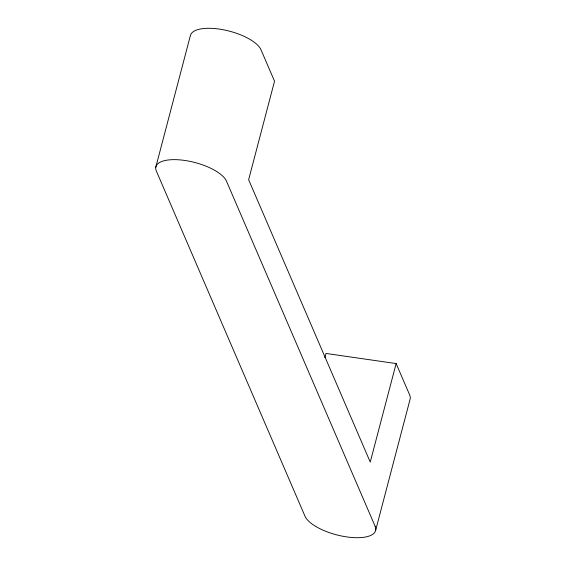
<?xml version="1.0" encoding="UTF-8"?>
<svg xmlns="http://www.w3.org/2000/svg" width="566" height="566" viewBox="0 0 566 566"><rect width="100%" height="100%" fill="white"/><g stroke="black" fill="none" stroke-linecap="round" stroke-linejoin="round"><path stroke-width="0.85" d="M155.799 167.168L190.325 35.814A36.74 14.044 14.7 0 1 223.825 29.871A36.74 14.044 14.7 0 1 261.018 49.822L274.531 81.2L248.637 179.712L370.242 462.082L396.136 363.57L325.995 353.446L324.884 357.691M375.675 530.186L410.201 398.832A36.74 14.044 14.7 0 0 409.65 394.941L396.136 363.57M375.124 526.295L226.492 181.184A36.74 14.044 14.7 0 0 184.665 160.433A36.74 14.044 14.7 0 0 156.35 171.059L304.982 516.178A36.74 14.044 14.7 0 0 346.809 536.922A36.74 14.044 14.7 0 0 375.124 526.295"/></g></svg>
